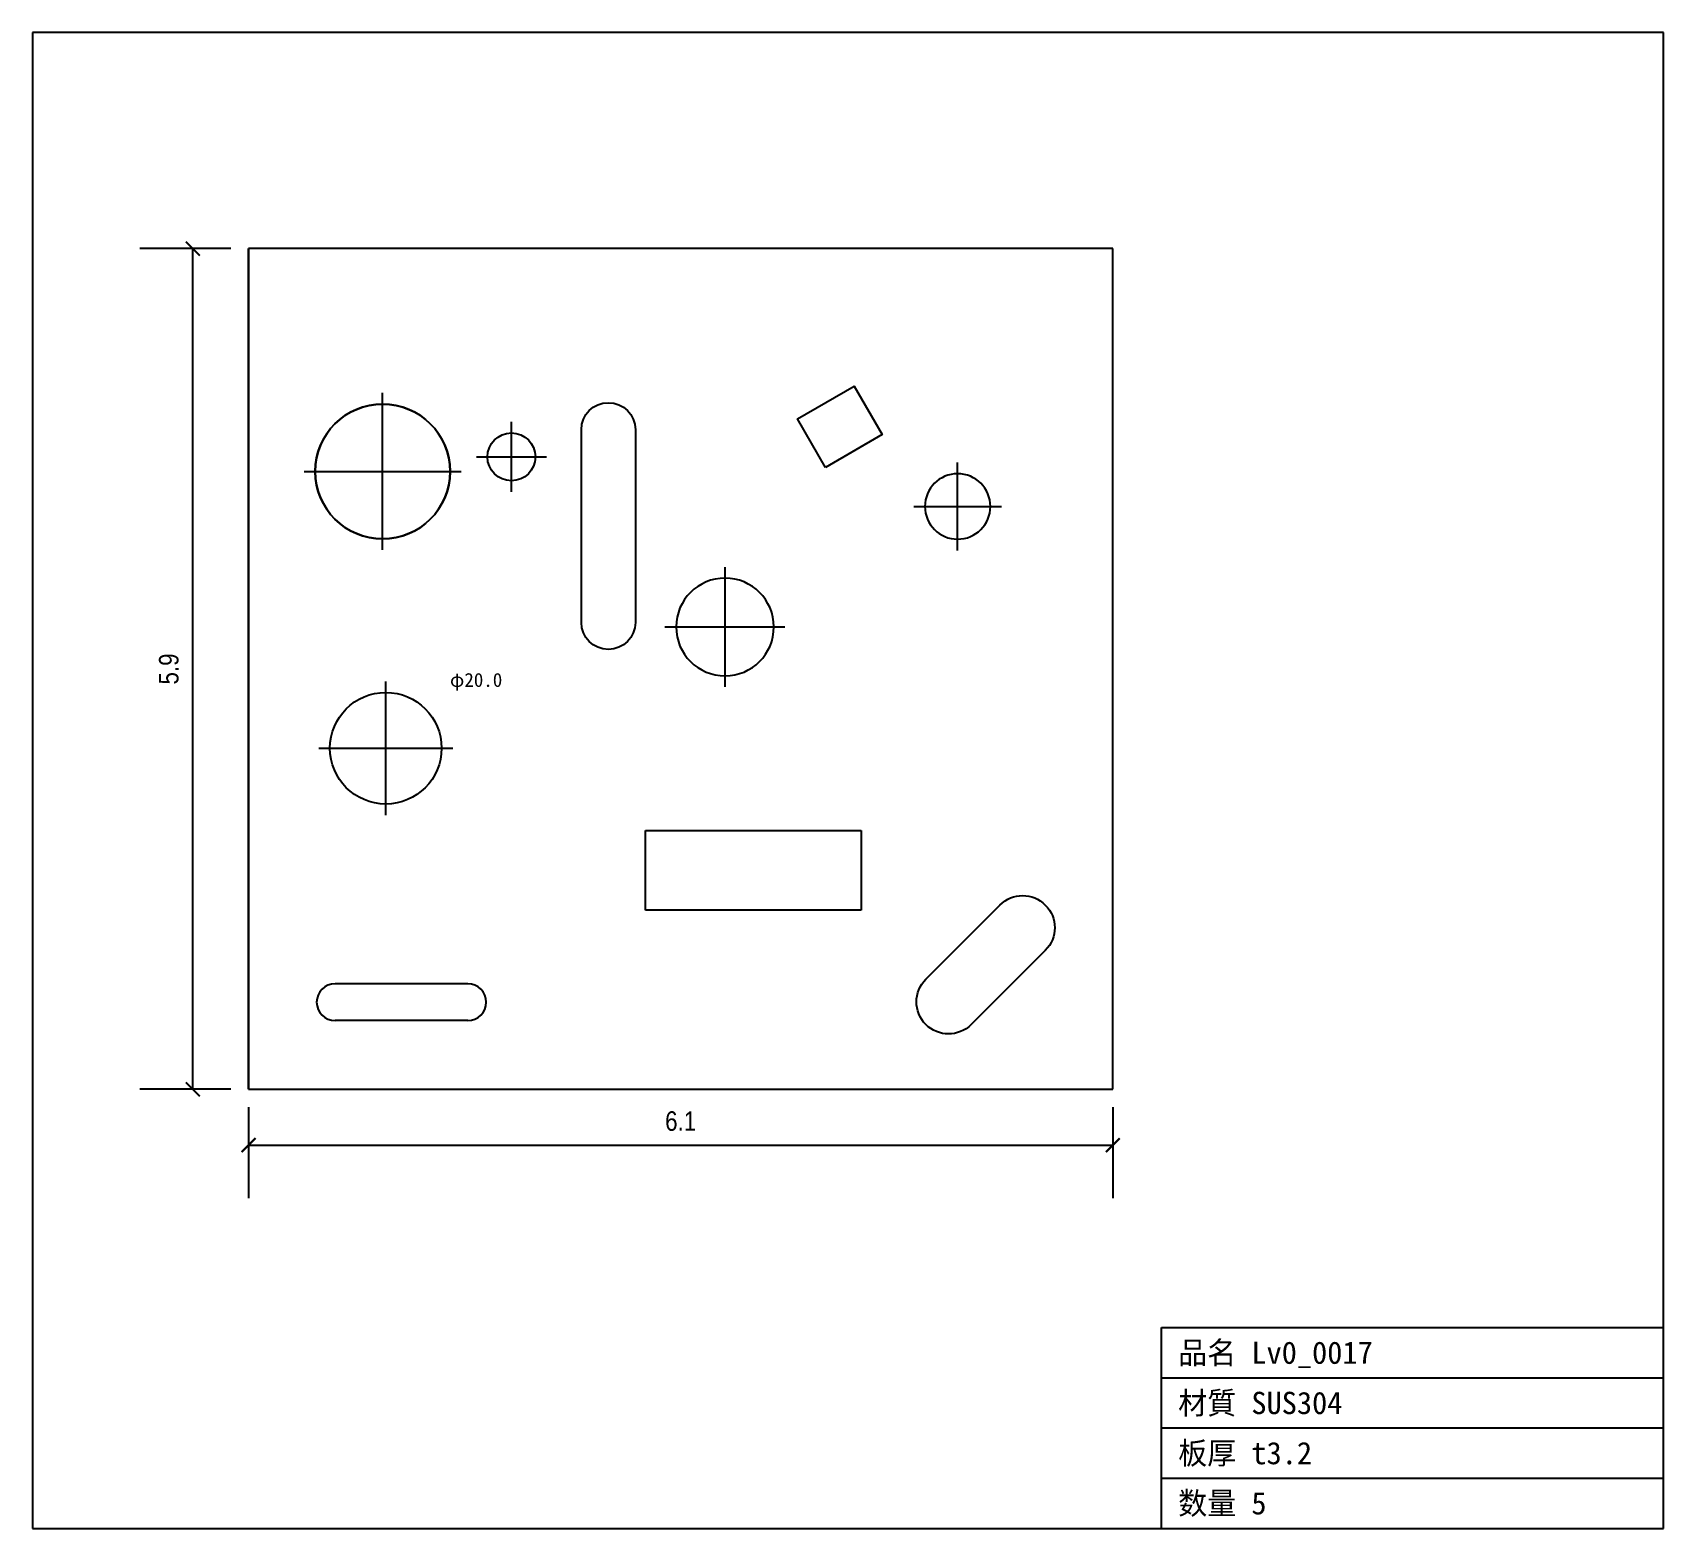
# Model space of a CAD drawing. Header units: inches. Extents: x -1.5 to 10, y -3.1 to 7.5.
import ezdxf

# ---------------------------------------------------------------- set-up
doc = ezdxf.new("R2010")
doc.units = ezdxf.units.IN
doc.linetypes.add('CENTER', pattern=[5.08, 3.175, -0.635, 0.635, -0.635])
for name, color, linetype in [('11', 7, 'Continuous'), ('14', 7, 'Continuous'), ('5', 7, 'Continuous'), ('6', 7, 'Continuous'), ('9', 7, 'Continuous')]:
    doc.layers.add(name, color=color, linetype=linetype)
doc.styles.add('OpenSansCondensed-Light', font='OpenSansCondensed-Light.ttf')
doc.dimstyles.new('EZDXF', dxfattribs={"dimtxt": 0.25, "dimasz": 0.175, "dimexe": 0.375, "dimexo": 0.125, "dimgap": 0.1, "dimtad": 1, "dimlfac": 100, "dimzin": 12, "dimdsep": 46, "dimtxsty": 'OpenSansCondensed-Light', "dimblk": 'ARCHTICK', "dimcen": 2.5, "dimazin": 3, "dimtfac": 0.5, "dimtmove": 2, "dimatfit": 3})

# ---------------------------------------------------------------- blocks, each defined once
blk = doc.blocks.new('HOLE_D20_02')
blk.add_circle((0, 0), 0.394)
blk = doc.blocks.new('_ARCHTICK')
at = {"color": 0, "linetype": 'BYBLOCK', "const_width": 0.15}
blk.add_lwpolyline([(-0.5, -0.5), (0.5, 0.5)], dxfattribs=at)

msp = doc.modelspace()

# ---------------------------------------------------------------- linework, layer by layer
at = {"layer": '11', "color": 7, "linetype": 'CONTINUOUS'}
for p, q in [((1.711, 5.935), (0, 5.935)), ((0, 5.935), (0, 0)), ((0, 0), (0, 5.935)), ((2.673, 5.935), (1.711, 5.935)), ((4.845, 5.935), (2.673, 5.935)), ((6.1, 5.935), (4.845, 5.935)), ((6.1, 3.157), (6.1, 5.935)), ((6.1, 2.67), (6.1, 3.157)), ((6.1, 2.252), (6.1, 2.67)), ((6.1, 0), (6.1, 2.252)), ((2.802, 1.632), (2.802, 1.828)), ((2.802, 1.828), (4.325, 1.828)), ((4.325, 1.828), (4.325, 1.265)), ((2.802, 1.433), (2.802, 1.632)), ((2.802, 1.265), (2.802, 1.433)), ((4.011, 1.265), (2.802, 1.265)), ((4.325, 1.265), (4.011, 1.265)), ((0.61, 0.746), (1.547, 0.746)), ((1.547, 0.485), (0.61, 0.485)), ((0, 0), (6.1, 0))]:
    msp.add_line(p, q, dxfattribs=at)
msp.add_lwpolyline([(4.072, 4.391), (3.874, 4.734), (4.274, 4.965), (4.472, 4.622)], close=True, dxfattribs=at)
for points in [[(2.349, 3.296), (2.349, 4.657, -1), (2.73, 4.657), (2.73, 3.296, -1)], [(4.781, 0.778), (5.304, 1.301, -1), (5.624, 0.981), (5.101, 0.457, -1)]]:
    msp.add_lwpolyline(points, format="xyb", close=True, dxfattribs=at)
for centre, radius in [((0.946, 4.362), 0.476), ((1.855, 4.465), 0.169), ((0.968, 2.408), 0.394)]:
    msp.add_circle(centre, radius, dxfattribs=at)
for centre, radius, start, end in [((0.946, 4.362), 0.476, 0, 180), ((0.946, 4.362), 0.476, 180, 0), ((5.005, 4.115), 0.231, 0, 180), ((5.005, 4.115), 0.231, 180, 0), ((3.363, 3.264), 0.345, 0, 180), ((3.363, 3.264), 0.345, 180, 0), ((0.61, 0.615), 0.13, 90, -90), ((1.547, 0.615), 0.13, -90, 90)]:
    msp.add_arc(centre, radius, start, end, dxfattribs=at)
at = {"layer": '5', "color": 1, "linetype": 'CENTER'}
for p, q in [((0.946, 3.808), (0.946, 4.917)), ((1.855, 4.217), (1.855, 4.712)), ((1.608, 4.465), (2.103, 4.465)), ((5.005, 3.805), (5.005, 4.425)), ((0.392, 4.362), (1.501, 4.362)), ((4.695, 4.115), (5.315, 4.115)), ((3.363, 2.841), (3.363, 3.687)), ((2.939, 3.264), (3.786, 3.264)), ((0.968, 1.935), (0.968, 2.88)), ((0.495, 2.408), (1.441, 2.408))]:
    msp.add_line(p, q, dxfattribs=at)
at = {"layer": '6', "color": 7, "linetype": 'CONTINUOUS'}
for p, q in [((9.987, 7.46), (-1.525, 7.46)), ((-1.525, 7.46), (-1.525, -3.1)), ((9.987, -3.1), (9.987, 7.46)), ((6.444, -3.1), (6.444, -1.682)), ((6.444, -1.682), (9.987, -1.682)), ((6.444, -2.037), (9.987, -2.037)), ((6.444, -2.391), (9.987, -2.391)), ((6.444, -2.745), (9.987, -2.745)), ((-1.525, -3.1), (9.987, -3.1))]:
    msp.add_line(p, q, dxfattribs=at)

# ---------------------------------------------------------------- block references
at = {"layer": '11', "color": 7, "linetype": 'CONTINUOUS'}
msp.add_blockref('HOLE_D20_02', (0.968, 2.408), dxfattribs=at)

# ---------------------------------------------------------------- texts
at = {"layer": '14', "color": 2}
for s, height, p in [('φ20.0', 0.0984, (1.421, 2.841)), ('品名 Lv0_0017', 0.15748, (6.562, -1.938)), ('材質 SUS304', 0.1575, (6.562, -2.293)), ('板厚 t3.2', 0.1575, (6.562, -2.647)), ('数量 5', 0.1575, (6.562, -3.001))]:
    msp.add_text(s, height=height, dxfattribs=at).set_placement(p)

# ---------------------------------------------------------------- dimensions: what is measured, and where the dimension line sits
at = {"layer": '9', "color": 8}
msp.add_linear_dim(base=(-0.394, 0), p1=(0, 0), p2=(0, 5.935), angle=90, dimstyle='EZDXF', override={"dimtxt": 0.137795, "dimasz": 0.098425, "dimdec": 1, "dimlfac": 1}, dxfattribs=at).render()
msp.add_linear_dim(base=(0, -0.394), p1=(0, 0), p2=(6.1, 0), dimstyle='EZDXF', override={"dimtxt": 0.137795, "dimasz": 0.098425, "dimdec": 1, "dimlfac": 1}, dxfattribs=at).render()

doc.saveas('drawing.dxf')
